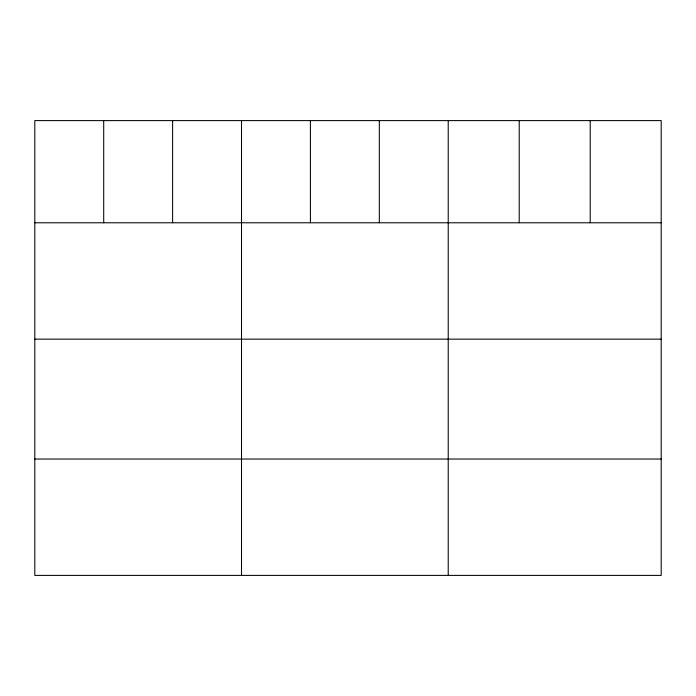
<?xml version="1.0" encoding="UTF-8"?>
<svg xmlns="http://www.w3.org/2000/svg" width="696" height="696" viewBox="0 0 696 696"><rect width="100%" height="100%" fill="white"/><g stroke="black" fill="none" stroke-linecap="round" stroke-linejoin="round"><path stroke-width="1.04" d="M661.2 222.781L661.2 575.392L34.8 575.392L34.8 120.608L661.2 120.608L661.2 222.781L34.8 222.781M34.8 339.143L661.2 339.143M34.8 459.029L661.2 459.029M590.208 120.608L590.208 222.781M519.216 120.608L519.216 222.781M448.224 120.608L448.224 575.392M379.32 120.608L379.32 222.781M310.416 120.608L310.416 222.781M241.512 120.608L241.512 575.392M172.608 120.608L172.608 222.781M103.704 120.608L103.704 222.781"/></g></svg>
